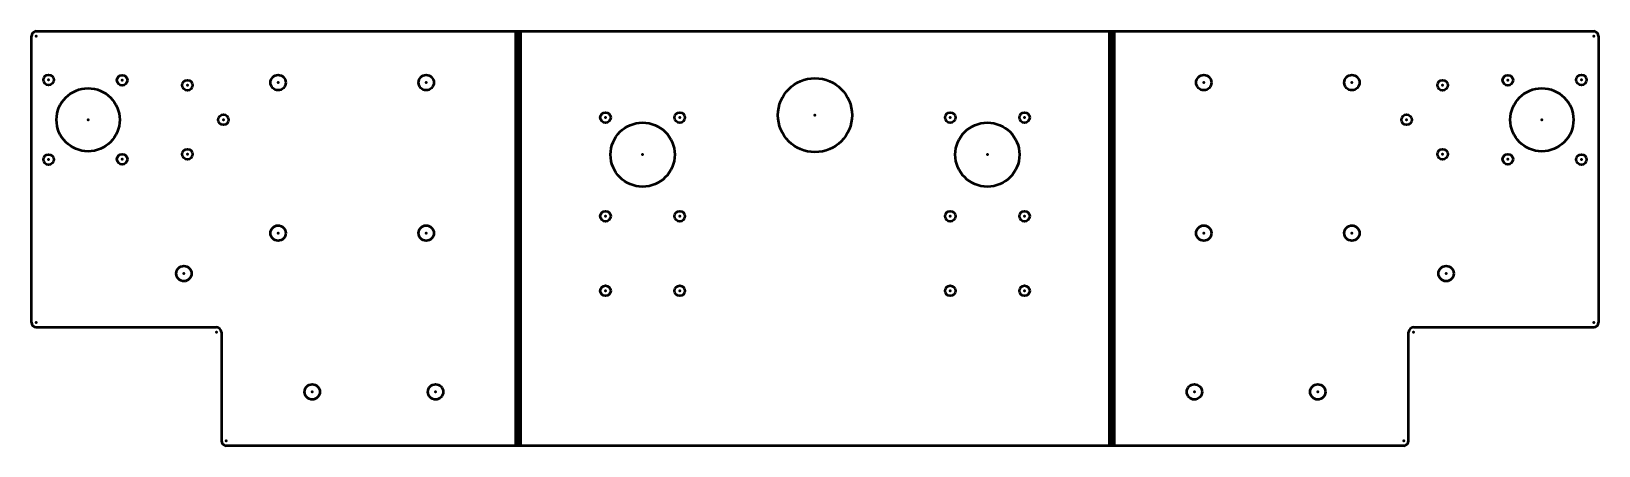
# Model space of a CAD drawing. Header units: millimetres. Extents: x -219 to 98, y -84 to 0.
import ezdxf

# ---------------------------------------------------------------- set-up
doc = ezdxf.new("R2010")
doc.units = ezdxf.units.MM
for name, color, linetype, lineweight in [('IV_ARC_CENTERS', 7, 'Continuous', 50), ('IV_BEND_DOWN', 7, 'Continuous', 50), ('IV_INTERIOR_PROFILES', 7, 'Continuous', 50), ('IV_OUTER_PROFILE', 7, 'Continuous', 50), ('IV_TANGENT', 7, 'Continuous', 50)]:
    doc.layers.add(name, color=color, linetype=linetype, lineweight=lineweight)

msp = doc.modelspace()

# ---------------------------------------------------------------- linework, layer by layer
at = {"layer": 'IV_ARC_CENTERS'}
for p in [(-218.37, -1), (97.19, -1), (-215.87, -9.86), (-200.97, -9.93), (-187.75, -10.93), (-169.37, -10.4), (-139.37, -10.4), (18.19, -10.4), (48.19, -10.4), (66.57, -10.93), (79.79, -9.93), (94.69, -9.86), (-207.87, -17.93), (-180.45, -17.93), (-103.04, -17.5), (-87.99, -17.5), (-60.59, -17), (-33.18, -17.5), (-18.13, -17.5), (59.27, -17.93), (86.69, -17.93), (-187.75, -24.93), (-95.52, -25), (-25.66, -25), (66.57, -24.93), (-215.87, -26), (-200.97, -25.93), (79.79, -25.93), (94.69, -26), (-103.04, -37.5), (-87.99, -37.5), (-33.18, -37.5), (-18.13, -37.5), (-169.37, -40.9), (-139.37, -40.9), (18.19, -40.9), (48.19, -40.9), (-188.46, -49.1), (67.29, -49.1), (-103.04, -52.6), (-87.99, -52.6), (-33.18, -52.6), (-18.13, -52.6), (-218.37, -59), (97.19, -59), (-181.87, -61), (60.69, -61), (-162.46, -73.1), (-137.46, -73.1), (16.28, -73.1), (41.28, -73.1), (-179.87, -83), (58.69, -83)]:
    msp.add_point(p, dxfattribs=at)
at = {"layer": 'IV_BEND_DOWN'}
for p, q in [((-120.73, 0), (-120.73, -84)), ((-0.45, -84), (-0.45, 0))]:
    msp.add_line(p, q, dxfattribs=at)
at = {"layer": 'IV_INTERIOR_PROFILES'}
for centre, radius in [((-215.87, -9.86), 1.05), ((-200.97, -9.93), 1.05), ((-169.37, -10.4), 1.55), ((-139.37, -10.4), 1.55), ((-60.59, -17), 7.5), ((18.19, -10.4), 1.55), ((48.19, -10.4), 1.55), ((79.79, -9.93), 1.05), ((94.69, -9.86), 1.05), ((-207.87, -17.93), 6.4), ((-187.75, -10.93), 1.05), ((66.57, -10.93), 1.05), ((86.69, -17.93), 6.4), ((-180.45, -17.93), 1.05), ((-103.04, -17.5), 1.05), ((-95.52, -25), 6.5), ((-87.99, -17.5), 1.05), ((-33.18, -17.5), 1.05), ((-25.66, -25), 6.5), ((-18.13, -17.5), 1.05), ((59.27, -17.93), 1.05), ((-215.87, -26), 1.05), ((-200.97, -25.93), 1.05), ((-187.75, -24.93), 1.05), ((66.57, -24.93), 1.05), ((79.79, -25.93), 1.05), ((94.69, -26), 1.05), ((-103.04, -37.5), 1.05), ((-87.99, -37.5), 1.05), ((-33.18, -37.5), 1.05), ((-18.13, -37.5), 1.05), ((-169.37, -40.9), 1.55), ((-139.37, -40.9), 1.55), ((18.19, -40.9), 1.55), ((48.19, -40.9), 1.55), ((-188.46, -49.1), 1.55), ((67.29, -49.1), 1.55), ((-103.04, -52.6), 1.05), ((-87.99, -52.6), 1.05), ((-33.18, -52.6), 1.05), ((-18.13, -52.6), 1.05), ((-162.46, -73.1), 1.55), ((-137.46, -73.1), 1.55), ((16.28, -73.1), 1.55), ((41.28, -73.1), 1.55)]:
    msp.add_circle(centre, radius, dxfattribs=at)
at = {"layer": 'IV_OUTER_PROFILE'}
for p, q in [((-218.37, 0), (97.19, 0)), ((-219.37, -59), (-219.37, -1)), ((98.19, -1), (98.19, -59)), ((-218.37, -60), (-181.87, -60)), ((60.69, -60), (97.19, -60)), ((-180.87, -61), (-180.87, -83)), ((59.69, -83), (59.69, -61)), ((58.69, -84), (-179.87, -84))]:
    msp.add_line(p, q, dxfattribs=at)
for centre, start, end in [((-218.37, -1), 90, 180), ((97.19, -1), 0, 90), ((-218.37, -59), 180, 270), ((-181.87, -61), 0, 90), ((60.69, -61), 90, 180), ((97.19, -59), 270, 360), ((-179.87, -83), 180, 270), ((58.69, -83), 270, 0)]:
    msp.add_arc(centre, 1, start, end, dxfattribs=at)
at = {"layer": 'IV_TANGENT'}
for p, q in [((-121.18, -84), (-121.18, 0)), ((-0.9, -84), (-0.9, 0)), ((0, 0), (0, -84)), ((-120.28, 0), (-120.28, -84))]:
    msp.add_line(p, q, dxfattribs=at)

doc.saveas('drawing.dxf')
